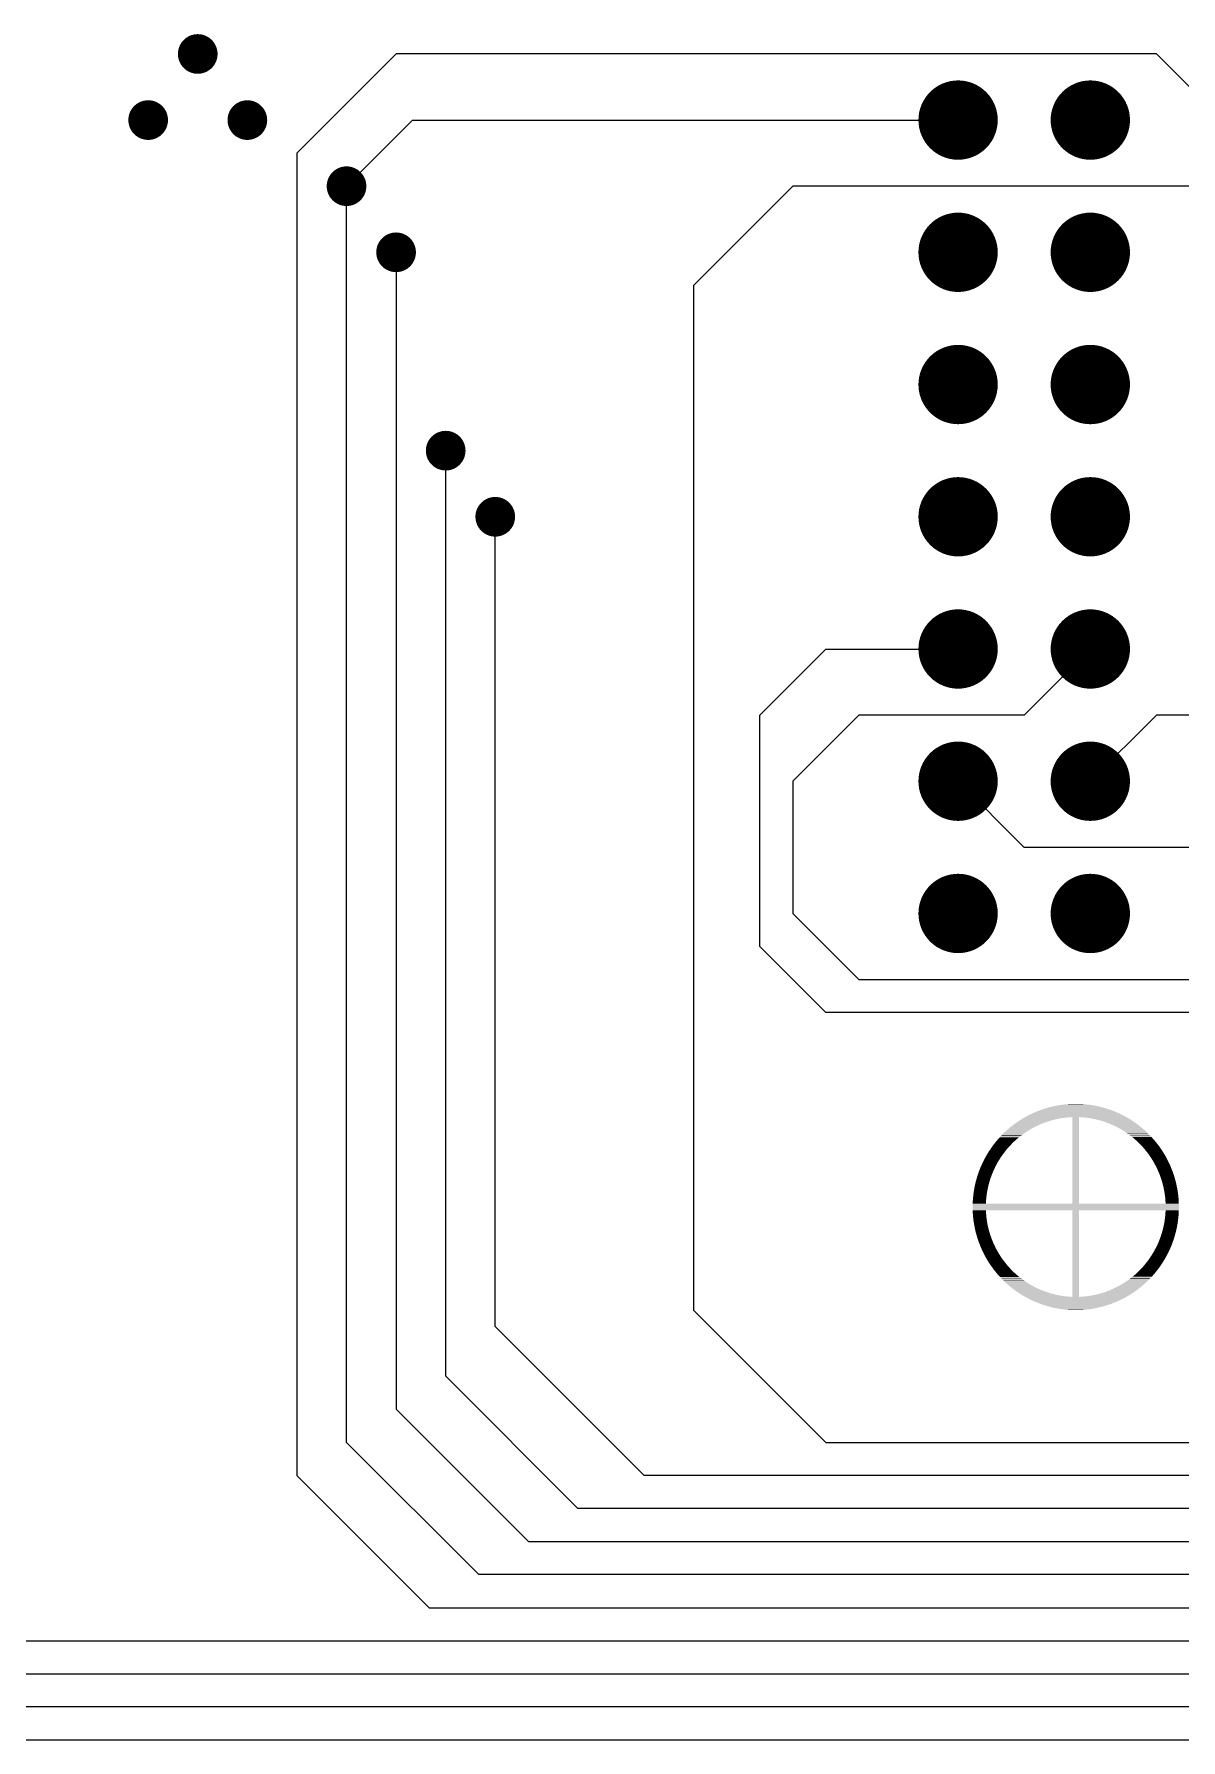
# Model space of a CAD drawing. Extents: x 295 to 953, y 10 to 290.
# Drawn here: x 638.55 to 660.58, y 105.26 to 138.02 of the extents above; entities that cross this region are included whole.
import ezdxf

# ---------------------------------------------------------------- set-up
doc = ezdxf.new("R2010")
doc.units = 0
doc.header["$LTSCALE"] = 5
doc.header["$MEASUREMENT"] = 0
doc.layers.get('0').update_dxf_attribs({"linetype": 'CONTINUOUS', "lineweight": 25})
doc.layers.add('DV-ABPB-A4_TOP', color=14, linetype='CONTINUOUS')

msp = doc.modelspace()

# ---------------------------------------------------------------- linework, layer by layer
at = {"color": 7}
for points, const_width in [([(641.504, 137.643, 1), (641.885, 137.643, 1)], 0.381), ([(655.919, 136.373, 1), (656.681, 136.373, 1)], 0.762), ([(658.459, 136.373, 1), (659.221, 136.373, 1)], 0.762), ([(640.552, 136.373, 1), (640.933, 136.373, 1)], 0.381), ([(642.457, 136.373, 1), (642.838, 136.373, 1)], 0.381), ([(644.362, 135.103, 1), (644.743, 135.103, 1)], 0.381), ([(655.919, 133.833, 1), (656.681, 133.833, 1)], 0.762), ([(658.459, 133.833, 1), (659.221, 133.833, 1)], 0.762), ([(645.314, 133.833, 1), (645.695, 133.833, 1)], 0.381), ([(655.919, 131.293, 1), (656.681, 131.293, 1)], 0.762), ([(658.459, 131.293, 1), (659.221, 131.293, 1)], 0.762), ([(646.267, 130.023, 1), (646.648, 130.023, 1)], 0.381), ([(655.919, 128.753, 1), (656.681, 128.753, 1)], 0.762), ([(658.459, 128.753, 1), (659.221, 128.753, 1)], 0.762), ([(647.219, 128.753, 1), (647.6, 128.753, 1)], 0.381), ([(655.919, 126.213, 1), (656.681, 126.213, 1)], 0.762), ([(658.459, 126.213, 1), (659.221, 126.213, 1)], 0.762), ([(655.919, 123.673, 1), (656.681, 123.673, 1)], 0.762), ([(658.459, 123.673, 1), (659.221, 123.673, 1)], 0.762), ([(655.919, 121.133, 1), (656.681, 121.133, 1)], 0.762), ([(658.459, 121.133, 1), (659.221, 121.133, 1)], 0.762)]:
    msp.add_lwpolyline(points, format="xyb", close=True, dxfattribs=dict(at, const_width=const_width))
for points in [[(657.704, 117.281), (657.757, 117.305), (659.416, 117.281), (659.364, 117.305)], [(657.757, 117.305), (657.762, 117.308), (659.364, 117.305), (659.359, 117.308)], [(657.762, 117.308), (657.815, 117.33), (659.359, 117.308), (659.306, 117.33)], [(657.815, 117.33), (657.82, 117.332), (659.306, 117.33), (659.3, 117.332)], [(657.82, 117.332), (657.874, 117.353), (659.3, 117.332), (659.247, 117.353)], [(657.874, 117.353), (657.88, 117.355), (659.247, 117.353), (659.241, 117.355)], [(657.88, 117.355), (657.934, 117.374), (659.241, 117.355), (659.187, 117.374)], [(657.934, 117.374), (657.939, 117.376), (659.187, 117.374), (659.181, 117.376)], [(657.939, 117.376), (657.995, 117.393), (659.181, 117.376), (659.126, 117.393)], [(657.995, 117.393), (658, 117.395), (659.126, 117.393), (659.12, 117.395)], [(658, 117.395), (658.056, 117.41), (659.12, 117.395), (659.065, 117.41)], [(658.056, 117.41), (658.061, 117.412), (659.065, 117.41), (659.059, 117.412)], [(658.061, 117.412), (658.117, 117.425), (659.059, 117.412), (659.004, 117.425)], [(658.117, 117.425), (658.123, 117.427), (659.004, 117.425), (658.997, 117.427)], [(658.123, 117.427), (658.179, 117.439), (658.997, 117.427), (658.942, 117.439)], [(658.179, 117.439), (658.185, 117.44), (658.942, 117.439), (658.935, 117.44)], [(658.185, 117.44), (658.242, 117.45), (658.935, 117.44), (658.879, 117.45)], [(658.242, 117.45), (658.247, 117.451), (658.879, 117.45), (658.873, 117.451)], [(658.247, 117.451), (658.305, 117.459), (658.873, 117.451), (658.816, 117.459)], [(658.305, 117.459), (658.31, 117.46), (658.816, 117.459), (658.81, 117.46)], [(658.31, 117.46), (658.368, 117.466), (658.81, 117.46), (658.753, 117.466)], [(658.368, 117.466), (658.373, 117.467), (658.753, 117.466), (658.746, 117.467)], [(658.373, 117.467), (658.432, 117.471), (658.746, 117.467), (658.69, 117.471)], [(658.432, 117.471), (658.436, 117.472), (658.69, 117.471), (658.682, 117.472)], [(658.436, 117.472), (658.496, 117.475), (658.682, 117.472), (658.627, 117.475)], [(658.496, 117.475), (658.5, 117.475), (658.627, 117.475), (658.616, 117.475)], [(658.5, 117.475), (658.563, 117.476), (658.616, 117.475), (658.563, 117.476)], [(657.234, 116.966), (657.268, 116.996), (657.656, 116.966), (657.707, 116.996)], [(657.268, 116.996), (657.279, 117.006), (657.707, 116.996), (657.725, 117.006)], [(657.279, 117.006), (657.302, 117.024), (657.725, 117.006), (657.759, 117.024)], [(657.302, 117.024), (657.328, 117.046), (657.759, 117.024), (657.802, 117.046)], [(657.328, 117.046), (657.335, 117.051), (657.802, 117.046), (657.812, 117.051)], [(657.335, 117.051), (657.367, 117.076), (657.812, 117.051), (657.865, 117.076)], [(657.367, 117.076), (657.379, 117.085), (657.865, 117.076), (657.887, 117.085)], [(657.379, 117.085), (657.398, 117.099), (657.887, 117.085), (657.92, 117.099)], [(657.398, 117.099), (657.427, 117.12), (657.92, 117.099), (657.975, 117.12)], [(657.427, 117.12), (657.43, 117.122), (657.975, 117.12), (657.982, 117.122)], [(657.43, 117.122), (657.455, 117.139), (657.982, 117.122), (658.031, 117.139)], [(657.455, 117.139), (657.481, 117.156), (658.031, 117.139), (658.088, 117.156)], [(657.481, 117.156), (657.483, 117.157), (658.088, 117.156), (658.093, 117.157)], [(657.483, 117.157), (657.505, 117.171), (658.093, 117.157), (658.145, 117.171)], [(657.505, 117.171), (657.526, 117.184), (658.145, 117.171), (658.203, 117.184)], [(657.526, 117.184), (657.537, 117.191), (658.203, 117.184), (658.236, 117.191)], [(657.537, 117.191), (657.545, 117.196), (658.236, 117.191), (658.261, 117.196)], [(657.545, 117.196), (657.561, 117.205), (658.261, 117.196), (658.32, 117.205)], [(657.561, 117.205), (657.573, 117.212), (658.32, 117.205), (658.379, 117.212)], [(657.573, 117.212), (657.582, 117.217), (658.379, 117.212), (658.438, 117.217)], [(657.582, 117.217), (657.588, 117.221), (658.438, 117.217), (658.497, 117.221)], [(657.588, 117.221), (657.592, 117.223), (659.533, 117.221), (659.529, 117.223)], [(657.592, 117.223), (657.642, 117.25), (659.529, 117.223), (659.479, 117.25)], [(657.642, 117.25), (657.647, 117.253), (659.479, 117.25), (659.473, 117.253)], [(657.647, 117.253), (657.699, 117.279), (659.473, 117.253), (659.422, 117.279)], [(657.699, 117.279), (657.704, 117.281), (659.422, 117.279), (659.416, 117.281)], [(658.497, 115.558), (658.497, 117.221), (658.624, 115.558), (658.624, 117.221)], [(658.64, 117.22), (658.624, 117.221), (659.534, 117.22), (659.533, 117.221)], [(658.662, 117.219), (658.64, 117.22), (659.536, 117.219), (659.534, 117.22)], [(658.721, 117.214), (658.662, 117.219), (659.544, 117.214), (659.536, 117.219)], [(658.78, 117.208), (658.721, 117.214), (659.555, 117.208), (659.544, 117.214)], [(658.839, 117.199), (658.78, 117.208), (659.57, 117.199), (659.555, 117.208)], [(658.897, 117.189), (658.839, 117.199), (659.588, 117.189), (659.57, 117.199)], [(658.901, 117.188), (658.897, 117.189), (659.589, 117.188), (659.588, 117.189)], [(658.955, 117.176), (658.901, 117.188), (659.608, 117.176), (659.589, 117.188)], [(659.013, 117.161), (658.955, 117.176), (659.631, 117.161), (659.608, 117.176)], [(659.039, 117.154), (659.013, 117.161), (659.643, 117.154), (659.631, 117.161)], [(659.069, 117.145), (659.039, 117.154), (659.656, 117.145), (659.643, 117.154)], [(659.126, 117.127), (659.069, 117.145), (659.683, 117.127), (659.656, 117.145)], [(659.148, 117.118), (659.126, 117.127), (659.695, 117.118), (659.683, 117.127)], [(659.181, 117.106), (659.148, 117.118), (659.712, 117.106), (659.695, 117.118)], [(659.236, 117.084), (659.181, 117.106), (659.743, 117.084), (659.712, 117.106)], [(659.242, 117.081), (659.236, 117.084), (659.747, 117.081), (659.743, 117.084)], [(659.29, 117.06), (659.242, 117.081), (659.774, 117.06), (659.747, 117.081)], [(659.326, 117.042), (659.29, 117.06), (659.797, 117.042), (659.774, 117.06)], [(659.344, 117.034), (659.326, 117.042), (659.807, 117.034), (659.797, 117.042)], [(659.396, 117.006), (659.344, 117.034), (659.841, 117.006), (659.807, 117.034)], [(659.403, 117.002), (659.396, 117.006), (659.846, 117.002), (659.841, 117.006)], [(659.447, 116.977), (659.403, 117.002), (659.875, 116.977), (659.846, 117.002)], [(659.474, 116.96), (659.447, 116.977), (659.893, 116.96), (659.875, 116.977)], [(656.938, 116.632), (656.963, 116.666), (657.261, 116.632), (657.291, 116.666)], [(656.963, 116.666), (656.975, 116.683), (657.291, 116.666), (657.308, 116.683)], [(656.975, 116.683), (656.995, 116.708), (657.308, 116.683), (657.332, 116.708)], [(656.995, 116.708), (657.014, 116.733), (657.332, 116.708), (657.357, 116.733)], [(657.014, 116.733), (657.028, 116.75), (657.357, 116.733), (657.374, 116.75)], [(657.028, 116.75), (657.055, 116.782), (657.374, 116.75), (657.41, 116.782)], [(657.055, 116.782), (657.061, 116.79), (657.41, 116.782), (657.418, 116.79)], [(657.061, 116.79), (657.095, 116.828), (657.418, 116.79), (657.463, 116.828)], [(657.095, 116.828), (657.097, 116.83), (657.463, 116.828), (657.465, 116.83)], [(657.097, 116.83), (657.13, 116.865), (657.465, 116.83), (657.509, 116.865)], [(657.13, 116.865), (657.14, 116.876), (657.509, 116.865), (657.524, 116.876)], [(657.14, 116.876), (657.165, 116.9), (657.524, 116.876), (657.557, 116.9)], [(657.165, 116.9), (657.185, 116.921), (657.557, 116.9), (657.587, 116.921)], [(657.185, 116.921), (657.199, 116.934), (657.587, 116.921), (657.606, 116.934)], [(657.199, 116.934), (657.232, 116.964), (657.606, 116.934), (657.653, 116.964)], [(657.232, 116.964), (657.234, 116.966), (657.653, 116.964), (657.656, 116.966)], [(659.498, 116.945), (659.474, 116.96), (659.909, 116.945), (659.893, 116.96)], [(659.54, 116.917), (659.498, 116.945), (659.94, 116.917), (659.909, 116.945)], [(659.547, 116.912), (659.54, 116.917), (659.944, 116.912), (659.94, 116.917)], [(659.595, 116.878), (659.547, 116.912), (659.979, 116.878), (659.944, 116.912)], [(659.602, 116.872), (659.595, 116.878), (659.985, 116.872), (659.979, 116.878)], [(659.642, 116.841), (659.602, 116.872), (660.013, 116.841), (659.985, 116.872)], [(659.661, 116.825), (659.642, 116.841), (660.028, 116.825), (660.013, 116.841)], [(659.687, 116.803), (659.661, 116.825), (660.047, 116.803), (660.028, 116.825)], [(659.716, 116.778), (659.687, 116.803), (660.07, 116.778), (660.047, 116.803)], [(659.731, 116.764), (659.716, 116.778), (660.081, 116.764), (660.07, 116.778)], [(659.768, 116.729), (659.731, 116.764), (660.11, 116.729), (660.081, 116.764)], [(659.774, 116.723), (659.768, 116.729), (660.114, 116.723), (660.11, 116.729)], [(659.816, 116.681), (659.774, 116.723), (660.147, 116.681), (660.114, 116.723)], [(659.818, 116.678), (659.816, 116.681), (660.149, 116.678), (660.147, 116.681)], [(659.856, 116.637), (659.818, 116.678), (660.179, 116.637), (660.149, 116.678)], [(656.751, 116.301), (656.764, 116.33), (657.033, 116.301), (657.049, 116.33)], [(656.764, 116.33), (656.778, 116.359), (657.049, 116.33), (657.065, 116.359)], [(656.778, 116.359), (656.789, 116.382), (657.065, 116.359), (657.078, 116.382)], [(656.789, 116.382), (656.806, 116.415), (657.078, 116.382), (657.099, 116.415)], [(656.806, 116.415), (656.815, 116.432), (657.099, 116.415), (657.11, 116.432)], [(656.815, 116.432), (656.837, 116.471), (657.11, 116.432), (657.136, 116.471)], [(656.837, 116.471), (656.842, 116.481), (657.136, 116.471), (657.143, 116.481)], [(656.842, 116.481), (656.869, 116.526), (657.143, 116.481), (657.175, 116.526)], [(656.869, 116.526), (656.871, 116.529), (657.175, 116.526), (657.177, 116.529)], [(656.871, 116.529), (656.9, 116.576), (657.177, 116.529), (657.214, 116.576)], [(656.9, 116.576), (656.903, 116.579), (657.214, 116.576), (657.216, 116.579)], [(656.903, 116.579), (656.931, 116.621), (657.216, 116.579), (657.251, 116.621)], [(656.931, 116.621), (656.938, 116.632), (657.251, 116.621), (657.261, 116.632)], [(659.864, 116.627), (659.856, 116.637), (660.186, 116.627), (660.179, 116.637)], [(659.894, 116.592), (659.864, 116.627), (660.21, 116.592), (660.186, 116.627)], [(659.908, 116.574), (659.894, 116.592), (660.221, 116.574), (660.21, 116.592)], [(659.931, 116.546), (659.908, 116.574), (660.239, 116.546), (660.221, 116.574)], [(659.949, 116.521), (659.931, 116.546), (660.255, 116.521), (660.239, 116.546)], [(659.966, 116.498), (659.949, 116.521), (660.268, 116.498), (660.255, 116.521)], [(659.988, 116.466), (659.966, 116.498), (660.287, 116.466), (660.268, 116.498)], [(660, 116.449), (659.988, 116.466), (660.296, 116.449), (660.287, 116.466)], [(660.025, 116.41), (660, 116.449), (660.317, 116.41), (660.296, 116.449)], [(660.032, 116.399), (660.025, 116.41), (660.323, 116.399), (660.317, 116.41)], [(660.059, 116.353), (660.032, 116.399), (660.346, 116.353), (660.323, 116.399)], [(660.062, 116.348), (660.059, 116.353), (660.348, 116.348), (660.346, 116.353)], [(660.09, 116.296), (660.062, 116.348), (660.372, 116.296), (660.348, 116.348)], [(656.631, 115.947), (656.645, 116.002), (656.893, 115.947), (656.909, 116.002)], [(656.645, 116.002), (656.646, 116.004), (656.909, 116.002), (656.91, 116.004)], [(656.646, 116.004), (656.662, 116.06), (656.91, 116.004), (656.928, 116.06)], [(656.662, 116.06), (656.663, 116.063), (656.928, 116.06), (656.93, 116.063)], [(656.663, 116.063), (656.679, 116.116), (656.93, 116.063), (656.949, 116.116)], [(656.679, 116.116), (656.682, 116.124), (656.949, 116.116), (656.952, 116.124)], [(656.682, 116.124), (656.698, 116.17), (656.952, 116.124), (656.971, 116.17)], [(656.698, 116.17), (656.703, 116.184), (656.971, 116.17), (656.977, 116.184)], [(656.703, 116.184), (656.719, 116.225), (656.977, 116.184), (656.995, 116.225)], [(656.719, 116.225), (656.726, 116.243), (656.995, 116.225), (657.004, 116.243)], [(656.726, 116.243), (656.741, 116.278), (657.004, 116.243), (657.021, 116.278)], [(656.741, 116.278), (656.751, 116.301), (657.021, 116.278), (657.033, 116.301)], [(660.117, 116.243), (660.09, 116.296), (660.394, 116.243), (660.372, 116.296)], [(660.12, 116.237), (660.117, 116.243), (660.397, 116.237), (660.394, 116.243)], [(660.142, 116.189), (660.12, 116.237), (660.415, 116.189), (660.397, 116.237)], [(660.146, 116.178), (660.142, 116.189), (660.42, 116.178), (660.415, 116.189)], [(660.164, 116.135), (660.146, 116.178), (660.435, 116.135), (660.42, 116.178)], [(660.171, 116.118), (660.164, 116.135), (660.441, 116.118), (660.435, 116.135)], [(660.185, 116.079), (660.171, 116.118), (660.453, 116.079), (660.441, 116.118)], [(660.193, 116.058), (660.185, 116.079), (660.46, 116.058), (660.453, 116.079)], [(660.205, 116.023), (660.193, 116.058), (660.469, 116.023), (660.46, 116.058)], [(660.213, 115.997), (660.205, 116.023), (660.477, 115.997), (660.469, 116.023)], [(660.222, 115.967), (660.213, 115.997), (660.484, 115.967), (660.477, 115.997)], [(656.586, 115.656), (656.589, 115.691), (656.841, 115.656), (656.845, 115.691)], [(656.589, 115.691), (656.592, 115.714), (656.845, 115.691), (656.847, 115.714)], [(656.592, 115.714), (656.596, 115.754), (656.847, 115.714), (656.853, 115.754)], [(656.596, 115.754), (656.599, 115.773), (656.853, 115.754), (656.856, 115.773)], [(656.599, 115.773), (656.605, 115.816), (656.856, 115.773), (656.864, 115.816)], [(656.605, 115.816), (656.608, 115.831), (656.864, 115.816), (656.866, 115.831)], [(656.608, 115.831), (656.617, 115.879), (656.866, 115.831), (656.877, 115.879)], [(656.617, 115.879), (656.619, 115.889), (656.877, 115.879), (656.879, 115.889)], [(656.619, 115.889), (656.63, 115.941), (656.879, 115.889), (656.892, 115.941)], [(656.63, 115.941), (656.631, 115.947), (656.892, 115.941), (656.893, 115.947)], [(660.23, 115.935), (660.222, 115.967), (660.492, 115.935), (660.484, 115.967)], [(660.237, 115.909), (660.23, 115.935), (660.497, 115.909), (660.492, 115.935)], [(660.245, 115.873), (660.237, 115.909), (660.505, 115.873), (660.497, 115.909)], [(660.25, 115.852), (660.245, 115.873), (660.509, 115.852), (660.505, 115.873)], [(660.258, 115.81), (660.25, 115.852), (660.516, 115.81), (660.509, 115.852)], [(660.261, 115.793), (660.258, 115.81), (660.519, 115.793), (660.516, 115.81)], [(660.269, 115.748), (660.261, 115.793), (660.525, 115.748), (660.519, 115.793)], [(660.271, 115.735), (660.269, 115.748), (660.527, 115.735), (660.525, 115.748)], [(660.277, 115.685), (660.271, 115.735), (660.532, 115.685), (660.527, 115.735)], [(660.278, 115.676), (660.277, 115.685), (660.533, 115.676), (660.532, 115.685)], [(660.283, 115.621), (660.278, 115.676), (660.537, 115.621), (660.533, 115.676)], [(656.579, 115.495), (656.58, 115.558), (660.541, 115.495), (660.54, 115.558)], [(656.58, 115.431), (656.579, 115.495), (660.54, 115.431), (660.541, 115.495)], [(656.58, 115.564), (656.582, 115.597), (656.835, 115.564), (656.836, 115.597)], [(656.58, 115.558), (656.58, 115.564), (656.834, 115.558), (656.835, 115.564)], [(656.583, 115.372), (656.58, 115.431), (656.837, 115.372), (656.834, 115.431)], [(656.582, 115.597), (656.584, 115.627), (656.836, 115.597), (656.838, 115.627)], [(656.583, 115.368), (656.583, 115.372), (656.838, 115.368), (656.837, 115.372)], [(656.588, 115.313), (656.583, 115.368), (656.843, 115.313), (656.838, 115.368)], [(656.584, 115.627), (656.586, 115.656), (656.838, 115.627), (656.841, 115.656)], [(658.497, 113.768), (658.497, 115.431), (658.624, 113.768), (658.624, 115.431)], [(660.28, 115.333), (660.282, 115.362), (660.535, 115.333), (660.537, 115.362)], [(660.282, 115.362), (660.284, 115.392), (660.537, 115.362), (660.539, 115.392)], [(660.283, 115.617), (660.283, 115.621), (660.538, 115.617), (660.537, 115.621)], [(660.286, 115.558), (660.283, 115.617), (660.54, 115.558), (660.538, 115.617)], [(660.284, 115.392), (660.286, 115.425), (660.539, 115.392), (660.54, 115.425)], [(660.286, 115.425), (660.286, 115.431), (660.54, 115.425), (660.54, 115.431)], [(656.588, 115.304), (656.588, 115.313), (656.844, 115.304), (656.843, 115.313)], [(656.594, 115.254), (656.588, 115.304), (656.85, 115.254), (656.844, 115.304)], [(656.595, 115.241), (656.594, 115.254), (656.852, 115.241), (656.85, 115.254)], [(656.602, 115.196), (656.595, 115.241), (656.859, 115.196), (656.852, 115.241)], [(656.604, 115.179), (656.602, 115.196), (656.862, 115.179), (656.859, 115.196)], [(656.612, 115.137), (656.604, 115.179), (656.87, 115.137), (656.862, 115.179)], [(656.616, 115.116), (656.612, 115.137), (656.875, 115.116), (656.87, 115.137)], [(656.623, 115.08), (656.616, 115.116), (656.884, 115.08), (656.875, 115.116)], [(656.629, 115.054), (656.623, 115.08), (656.89, 115.054), (656.884, 115.08)], [(656.636, 115.022), (656.629, 115.054), (656.899, 115.022), (656.89, 115.054)], [(656.644, 114.992), (656.636, 115.022), (656.908, 114.992), (656.899, 115.022)], [(660.211, 114.987), (660.227, 115.042), (660.475, 114.987), (660.489, 115.042)], [(660.227, 115.042), (660.229, 115.048), (660.489, 115.042), (660.491, 115.048)], [(660.229, 115.048), (660.242, 115.1), (660.491, 115.048), (660.502, 115.1)], [(660.242, 115.1), (660.244, 115.11), (660.502, 115.1), (660.504, 115.11)], [(660.244, 115.11), (660.254, 115.158), (660.504, 115.11), (660.512, 115.158)], [(660.254, 115.158), (660.257, 115.173), (660.512, 115.158), (660.515, 115.173)], [(660.257, 115.173), (660.265, 115.216), (660.515, 115.173), (660.522, 115.216)], [(660.265, 115.216), (660.268, 115.235), (660.522, 115.216), (660.524, 115.235)], [(660.268, 115.235), (660.273, 115.275), (660.524, 115.235), (660.529, 115.275)], [(660.273, 115.275), (660.276, 115.298), (660.529, 115.275), (660.532, 115.298)], [(660.276, 115.298), (660.28, 115.333), (660.532, 115.298), (660.535, 115.333)], [(656.651, 114.966), (656.644, 114.992), (656.916, 114.966), (656.908, 114.992)], [(656.661, 114.931), (656.651, 114.966), (656.928, 114.931), (656.916, 114.966)], [(656.668, 114.91), (656.661, 114.931), (656.935, 114.91), (656.928, 114.931)], [(656.68, 114.871), (656.668, 114.91), (656.95, 114.871), (656.935, 114.91)], [(656.686, 114.854), (656.68, 114.871), (656.956, 114.854), (656.95, 114.871)], [(656.701, 114.811), (656.686, 114.854), (656.974, 114.811), (656.956, 114.854)], [(656.705, 114.8), (656.701, 114.811), (656.979, 114.8), (656.974, 114.811)], [(656.724, 114.752), (656.705, 114.8), (657.001, 114.752), (656.979, 114.8)], [(656.726, 114.746), (656.724, 114.752), (657.004, 114.746), (657.001, 114.752)], [(656.748, 114.693), (656.726, 114.746), (657.03, 114.693), (657.004, 114.746)], [(656.773, 114.641), (656.749, 114.693), (657.059, 114.641), (657.03, 114.693)], [(660.072, 114.659), (660.087, 114.688), (660.356, 114.659), (660.37, 114.688)], [(660.087, 114.688), (660.1, 114.711), (660.37, 114.688), (660.38, 114.711)], [(660.1, 114.711), (660.117, 114.746), (660.38, 114.711), (660.395, 114.746)], [(660.117, 114.746), (660.126, 114.764), (660.395, 114.746), (660.402, 114.764)], [(660.126, 114.764), (660.144, 114.805), (660.402, 114.764), (660.418, 114.805)], [(660.144, 114.805), (660.15, 114.819), (660.418, 114.805), (660.422, 114.819)], [(660.15, 114.819), (660.169, 114.865), (660.422, 114.819), (660.439, 114.865)], [(660.169, 114.865), (660.172, 114.873), (660.439, 114.865), (660.442, 114.873)], [(660.172, 114.873), (660.191, 114.926), (660.442, 114.873), (660.458, 114.926)], [(660.191, 114.926), (660.192, 114.929), (660.458, 114.926), (660.459, 114.929)], [(660.192, 114.929), (660.211, 114.985), (660.459, 114.929), (660.475, 114.985)], [(660.211, 114.985), (660.211, 114.987), (660.475, 114.985), (660.475, 114.987)], [(656.775, 114.636), (656.773, 114.641), (657.062, 114.636), (657.059, 114.641)], [(656.798, 114.59), (656.775, 114.636), (657.089, 114.59), (657.062, 114.636)], [(656.803, 114.579), (656.798, 114.59), (657.096, 114.579), (657.089, 114.59)], [(656.824, 114.54), (656.803, 114.579), (657.121, 114.54), (657.096, 114.579)], [(656.834, 114.523), (656.824, 114.54), (657.132, 114.523), (657.121, 114.54)], [(656.852, 114.491), (656.834, 114.523), (657.154, 114.491), (657.132, 114.523)], [(656.866, 114.468), (656.852, 114.491), (657.171, 114.468), (657.154, 114.491)], [(656.881, 114.443), (656.866, 114.468), (657.19, 114.443), (657.171, 114.468)], [(656.899, 114.415), (656.881, 114.443), (657.213, 114.415), (657.19, 114.443)], [(656.911, 114.397), (656.899, 114.415), (657.227, 114.397), (657.213, 114.415)], [(656.935, 114.362), (656.911, 114.397), (657.256, 114.362), (657.227, 114.397)], [(656.942, 114.352), (656.935, 114.362), (657.265, 114.352), (657.256, 114.362)], [(659.83, 114.323), (659.86, 114.357), (660.158, 114.323), (660.182, 114.357)], [(659.86, 114.357), (659.869, 114.368), (660.182, 114.357), (660.19, 114.368)], [(659.869, 114.368), (659.904, 114.41), (660.19, 114.368), (660.218, 114.41)], [(659.904, 114.41), (659.907, 114.413), (660.218, 114.41), (660.22, 114.413)], [(659.907, 114.413), (659.943, 114.46), (660.22, 114.413), (660.25, 114.46)], [(659.943, 114.46), (659.946, 114.463), (660.25, 114.46), (660.252, 114.463)], [(659.946, 114.463), (659.978, 114.508), (660.252, 114.463), (660.278, 114.508)], [(659.978, 114.508), (659.985, 114.518), (660.278, 114.508), (660.284, 114.518)], [(659.985, 114.518), (660.011, 114.557), (660.284, 114.518), (660.306, 114.557)], [(660.011, 114.557), (660.021, 114.574), (660.306, 114.557), (660.314, 114.574)], [(660.021, 114.574), (660.042, 114.607), (660.314, 114.574), (660.332, 114.607)], [(660.042, 114.607), (660.055, 114.63), (660.332, 114.607), (660.343, 114.63)], [(660.055, 114.63), (660.072, 114.659), (660.343, 114.63), (660.356, 114.659)], [(656.972, 114.311), (656.942, 114.352), (657.303, 114.311), (657.265, 114.352)], [(656.974, 114.308), (656.972, 114.311), (657.305, 114.308), (657.303, 114.311)], [(657.006, 114.266), (656.974, 114.308), (657.346, 114.266), (657.305, 114.308)], [(657.011, 114.26), (657.006, 114.266), (657.352, 114.26), (657.346, 114.266)], [(657.04, 114.225), (657.011, 114.26), (657.389, 114.225), (657.352, 114.26)], [(657.051, 114.211), (657.04, 114.225), (657.405, 114.211), (657.389, 114.225)], [(657.073, 114.186), (657.051, 114.211), (657.433, 114.186), (657.405, 114.211)], [(657.093, 114.164), (657.073, 114.186), (657.46, 114.164), (657.433, 114.186)], [(657.108, 114.148), (657.093, 114.164), (657.479, 114.148), (657.46, 114.164)], [(657.136, 114.117), (657.108, 114.148), (657.518, 114.117), (657.479, 114.148)], [(657.142, 114.111), (657.136, 114.117), (657.526, 114.111), (657.518, 114.117)], [(657.177, 114.077), (657.142, 114.111), (657.574, 114.077), (657.526, 114.111)], [(657.181, 114.072), (657.177, 114.077), (657.58, 114.072), (657.574, 114.077)], [(657.211, 114.044), (657.181, 114.072), (657.623, 114.044), (657.58, 114.072)], [(657.227, 114.029), (657.211, 114.044), (657.647, 114.029), (657.623, 114.044)], [(657.246, 114.012), (657.227, 114.029), (657.673, 114.012), (657.647, 114.029)], [(659.468, 114.025), (659.515, 114.055), (659.889, 114.025), (659.921, 114.055)], [(659.515, 114.055), (659.534, 114.068), (659.921, 114.055), (659.935, 114.068)], [(659.534, 114.068), (659.564, 114.089), (659.935, 114.068), (659.956, 114.089)], [(659.564, 114.089), (659.597, 114.113), (659.956, 114.089), (659.98, 114.113)], [(659.597, 114.113), (659.611, 114.124), (659.98, 114.113), (659.991, 114.124)], [(659.611, 114.124), (659.656, 114.159), (659.991, 114.124), (660.024, 114.159)], [(659.656, 114.159), (659.658, 114.161), (660.024, 114.159), (660.025, 114.161)], [(659.658, 114.161), (659.703, 114.199), (660.025, 114.161), (660.059, 114.199)], [(659.703, 114.199), (659.711, 114.207), (660.059, 114.199), (660.066, 114.207)], [(659.711, 114.207), (659.747, 114.239), (660.066, 114.207), (660.093, 114.239)], [(659.747, 114.239), (659.763, 114.256), (660.093, 114.239), (660.106, 114.256)], [(659.763, 114.256), (659.789, 114.281), (660.106, 114.256), (660.126, 114.281)], [(659.789, 114.281), (659.813, 114.306), (660.126, 114.281), (660.145, 114.306)], [(659.813, 114.306), (659.83, 114.323), (660.145, 114.306), (660.158, 114.323)], [(657.275, 113.987), (657.246, 114.012), (657.718, 113.987), (657.673, 114.012)], [(657.28, 113.983), (657.275, 113.987), (657.725, 113.983), (657.718, 113.987)], [(657.313, 113.955), (657.28, 113.983), (657.777, 113.955), (657.725, 113.983)], [(657.324, 113.947), (657.313, 113.955), (657.794, 113.947), (657.777, 113.955)], [(657.346, 113.929), (657.324, 113.947), (657.83, 113.929), (657.794, 113.947)], [(657.374, 113.908), (657.346, 113.929), (657.878, 113.908), (657.83, 113.929)], [(657.378, 113.905), (657.374, 113.908), (657.884, 113.905), (657.878, 113.908)], [(657.408, 113.883), (657.378, 113.905), (657.939, 113.883), (657.884, 113.905)], [(657.425, 113.871), (657.408, 113.883), (657.973, 113.871), (657.939, 113.883)], [(657.437, 113.862), (657.425, 113.871), (657.995, 113.862), (657.973, 113.871)], [(657.465, 113.844), (657.437, 113.862), (658.051, 113.844), (657.995, 113.862)], [(657.478, 113.835), (657.465, 113.844), (658.082, 113.835), (658.051, 113.844)], [(657.49, 113.828), (657.478, 113.835), (658.108, 113.828), (658.082, 113.835)], [(657.513, 113.813), (657.49, 113.828), (658.165, 113.813), (658.108, 113.828)], [(657.532, 113.801), (657.513, 113.813), (658.22, 113.801), (658.165, 113.813)], [(657.533, 113.8), (657.532, 113.801), (658.223, 113.8), (658.22, 113.801)], [(657.551, 113.79), (657.533, 113.8), (658.282, 113.79), (658.223, 113.8)], [(657.566, 113.781), (657.551, 113.79), (658.34, 113.781), (658.282, 113.79)], [(657.577, 113.775), (657.566, 113.781), (658.399, 113.775), (658.34, 113.781)], [(657.584, 113.77), (657.577, 113.775), (658.458, 113.77), (658.399, 113.775)], [(657.586, 113.769), (657.584, 113.77), (658.481, 113.769), (658.458, 113.77)], [(657.588, 113.768), (657.586, 113.769), (658.497, 113.768), (658.481, 113.769)], [(657.592, 113.766), (657.588, 113.768), (659.529, 113.766), (659.533, 113.768)], [(657.642, 113.739), (657.592, 113.766), (659.478, 113.739), (659.529, 113.766)], [(657.648, 113.736), (657.642, 113.739), (659.473, 113.736), (659.478, 113.739)], [(657.699, 113.71), (657.648, 113.736), (659.422, 113.71), (659.473, 113.736)], [(657.704, 113.708), (657.699, 113.71), (659.416, 113.708), (659.422, 113.71)], [(657.756, 113.684), (657.704, 113.708), (659.364, 113.684), (659.416, 113.708)], [(658.624, 113.768), (658.683, 113.772), (659.533, 113.768), (659.538, 113.772)], [(658.683, 113.772), (658.742, 113.777), (659.538, 113.772), (659.547, 113.777)], [(658.742, 113.777), (658.801, 113.784), (659.547, 113.777), (659.56, 113.784)], [(658.801, 113.784), (658.859, 113.793), (659.56, 113.784), (659.576, 113.793)], [(658.859, 113.793), (658.884, 113.798), (659.576, 113.793), (659.584, 113.798)], [(658.884, 113.798), (658.917, 113.805), (659.584, 113.798), (659.594, 113.805)], [(658.917, 113.805), (658.975, 113.818), (659.594, 113.805), (659.615, 113.818)], [(658.975, 113.818), (659.028, 113.832), (659.615, 113.818), (659.638, 113.832)], [(659.028, 113.832), (659.032, 113.833), (659.638, 113.832), (659.64, 113.833)], [(659.032, 113.833), (659.089, 113.85), (659.64, 113.833), (659.665, 113.85)], [(659.089, 113.85), (659.139, 113.867), (659.665, 113.85), (659.69, 113.867)], [(659.139, 113.867), (659.145, 113.869), (659.69, 113.867), (659.693, 113.869)], [(659.145, 113.869), (659.201, 113.89), (659.693, 113.869), (659.723, 113.89)], [(659.201, 113.89), (659.234, 113.904), (659.723, 113.89), (659.742, 113.904)], [(659.234, 113.904), (659.255, 113.913), (659.742, 113.904), (659.754, 113.913)], [(659.255, 113.913), (659.309, 113.938), (659.754, 113.913), (659.786, 113.938)], [(659.309, 113.938), (659.319, 113.943), (659.786, 113.938), (659.792, 113.943)], [(659.319, 113.943), (659.362, 113.965), (659.792, 113.943), (659.819, 113.965)], [(659.362, 113.965), (659.396, 113.983), (659.819, 113.965), (659.841, 113.983)], [(659.396, 113.983), (659.414, 113.993), (659.841, 113.983), (659.853, 113.993)], [(659.414, 113.993), (659.465, 114.023), (659.853, 113.993), (659.887, 114.023)], [(659.465, 114.023), (659.468, 114.025), (659.887, 114.023), (659.889, 114.025)], [(657.762, 113.681), (657.756, 113.684), (659.359, 113.681), (659.364, 113.684)], [(657.815, 113.659), (657.762, 113.681), (659.306, 113.659), (659.359, 113.681)], [(657.821, 113.657), (657.815, 113.659), (659.3, 113.657), (659.306, 113.659)], [(657.874, 113.636), (657.821, 113.657), (659.246, 113.636), (659.3, 113.657)], [(657.88, 113.634), (657.874, 113.636), (659.241, 113.634), (659.246, 113.636)], [(657.934, 113.615), (657.88, 113.634), (659.187, 113.615), (659.241, 113.634)], [(657.94, 113.613), (657.934, 113.615), (659.181, 113.613), (659.187, 113.615)], [(657.994, 113.596), (657.94, 113.613), (659.126, 113.596), (659.181, 113.613)], [(658, 113.594), (657.994, 113.596), (659.121, 113.594), (659.126, 113.596)], [(658.055, 113.579), (658, 113.594), (659.065, 113.579), (659.121, 113.594)], [(658.062, 113.577), (658.055, 113.579), (659.059, 113.577), (659.065, 113.579)], [(658.117, 113.564), (658.062, 113.577), (659.003, 113.564), (659.059, 113.577)], [(658.123, 113.562), (658.117, 113.564), (658.998, 113.562), (659.003, 113.564)], [(658.179, 113.55), (658.123, 113.562), (658.941, 113.55), (658.998, 113.562)], [(658.185, 113.549), (658.179, 113.55), (658.936, 113.549), (658.941, 113.55)], [(658.241, 113.539), (658.185, 113.549), (658.879, 113.539), (658.936, 113.549)], [(658.248, 113.538), (658.241, 113.539), (658.873, 113.538), (658.879, 113.539)], [(658.304, 113.53), (658.248, 113.538), (658.816, 113.53), (658.873, 113.538)], [(658.311, 113.529), (658.304, 113.53), (658.81, 113.529), (658.816, 113.53)], [(658.367, 113.523), (658.311, 113.529), (658.753, 113.523), (658.81, 113.529)], [(658.374, 113.522), (658.367, 113.523), (658.747, 113.522), (658.753, 113.523)], [(658.43, 113.518), (658.374, 113.522), (658.689, 113.518), (658.747, 113.522)], [(658.438, 113.517), (658.43, 113.518), (658.684, 113.517), (658.689, 113.518)], [(658.494, 113.514), (658.438, 113.517), (658.625, 113.514), (658.684, 113.517)], [(658.505, 113.514), (658.494, 113.514), (658.621, 113.514), (658.625, 113.514)], [(658.557, 113.513), (658.505, 113.514), (658.557, 113.513), (658.621, 113.514)]]:
    msp.add_solid(points, dxfattribs=at)
at = {"layer": 'DV-ABPB-A4_TOP', "color": 7}
for p, q in [((645.505, 137.643), (643.6, 135.738)), ((660.11, 137.643), (645.505, 137.643)), ((661.38, 136.373), (660.11, 137.643)), ((644.552, 135.103), (645.822, 136.373)), ((645.822, 136.373), (656.3, 136.373)), ((643.6, 135.738), (643.6, 110.338)), ((644.552, 110.973), (644.552, 135.103)), ((653.125, 135.103), (651.22, 133.198)), ((662.65, 135.103), (653.125, 135.103)), ((645.505, 133.833), (645.505, 111.608)), ((651.22, 133.198), (651.22, 113.513)), ((646.457, 112.243), (646.457, 130.023)), ((647.41, 113.196), (647.41, 128.753)), ((652.49, 124.943), (653.76, 126.213)), ((653.76, 126.213), (656.3, 126.213)), ((658.84, 126.213), (657.57, 124.943)), ((652.49, 120.498), (652.49, 124.943)), ((654.395, 124.943), (653.125, 123.673)), ((657.57, 124.943), (654.395, 124.943)), ((660.11, 124.943), (658.84, 123.673)), ((695.035, 124.943), (660.11, 124.943)), ((653.125, 123.673), (653.125, 121.133)), ((657.57, 122.403), (656.3, 123.673)), ((696.94, 122.403), (657.57, 122.403)), ((653.125, 121.133), (654.395, 119.863)), ((653.76, 119.228), (652.49, 120.498)), ((654.395, 119.863), (697.575, 119.863)), ((698.21, 119.228), (653.76, 119.228)), ((651.22, 113.513), (653.76, 110.973)), ((650.267, 110.338), (647.41, 113.196)), ((648.997, 109.703), (646.457, 112.243)), ((645.505, 111.608), (648.045, 109.068)), ((647.092, 108.433), (644.552, 110.973)), ((653.76, 110.973), (710.91, 110.973)), ((643.6, 110.338), (646.14, 107.798)), ((769.965, 110.338), (650.267, 110.338)), ((770.6, 109.703), (648.997, 109.703)), ((648.045, 109.068), (771.235, 109.068)), ((771.87, 108.433), (647.092, 108.433)), ((646.14, 107.798), (772.505, 107.798)), ((630.265, 107.163), (783.935, 107.163)), ((629.63, 106.528), (784.57, 106.528)), ((785.205, 105.893), (628.995, 105.893)), ((628.36, 105.258), (785.84, 105.258))]:
    msp.add_line(p, q, dxfattribs=at)

doc.saveas('drawing.dxf')
